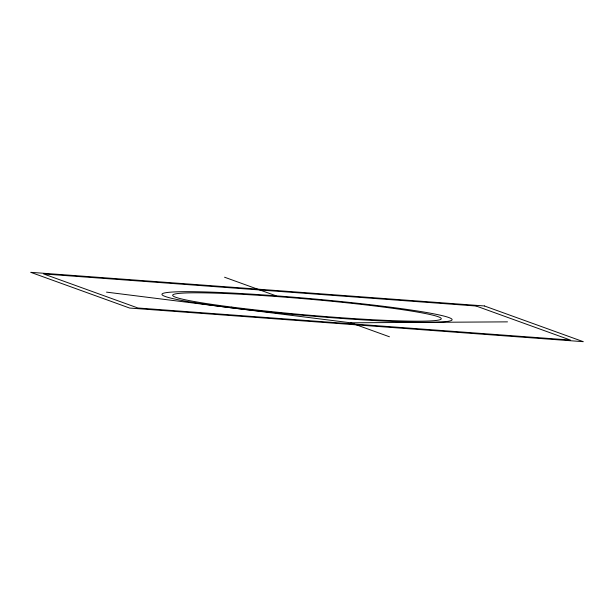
<?xml version="1.0" encoding="UTF-8"?>
<svg xmlns="http://www.w3.org/2000/svg" width="614" height="614" viewBox="0 0 614 614"><rect width="100%" height="100%" fill="white"/><g stroke="black" fill="none" stroke-linecap="round" stroke-linejoin="round"><path stroke-width="0.92" d="M106.506 292.134L350.724 322.795L507.494 321.866M224.555 277.221L276.085 295.833M350.724 322.795L389.445 336.779M484.362 305.949L30.7 272.317L129.638 308.051L583.3 341.683L484.362 305.949M476.088 306.002L43.594 273.936L137.912 307.998L570.406 340.064L476.088 306.002M231.8 307.092A134.781 7.99 5 0 0 440.929 319.242A134.781 7.99 5 0 0 248.271 294.666A134.781 7.99 5 0 0 231.8 307.092M225.729 307.1A145.656 8.642 5 0 0 451.735 320.232A145.656 8.642 5 0 0 243.528 293.669A145.656 8.642 5 0 0 225.729 307.1"/></g></svg>
